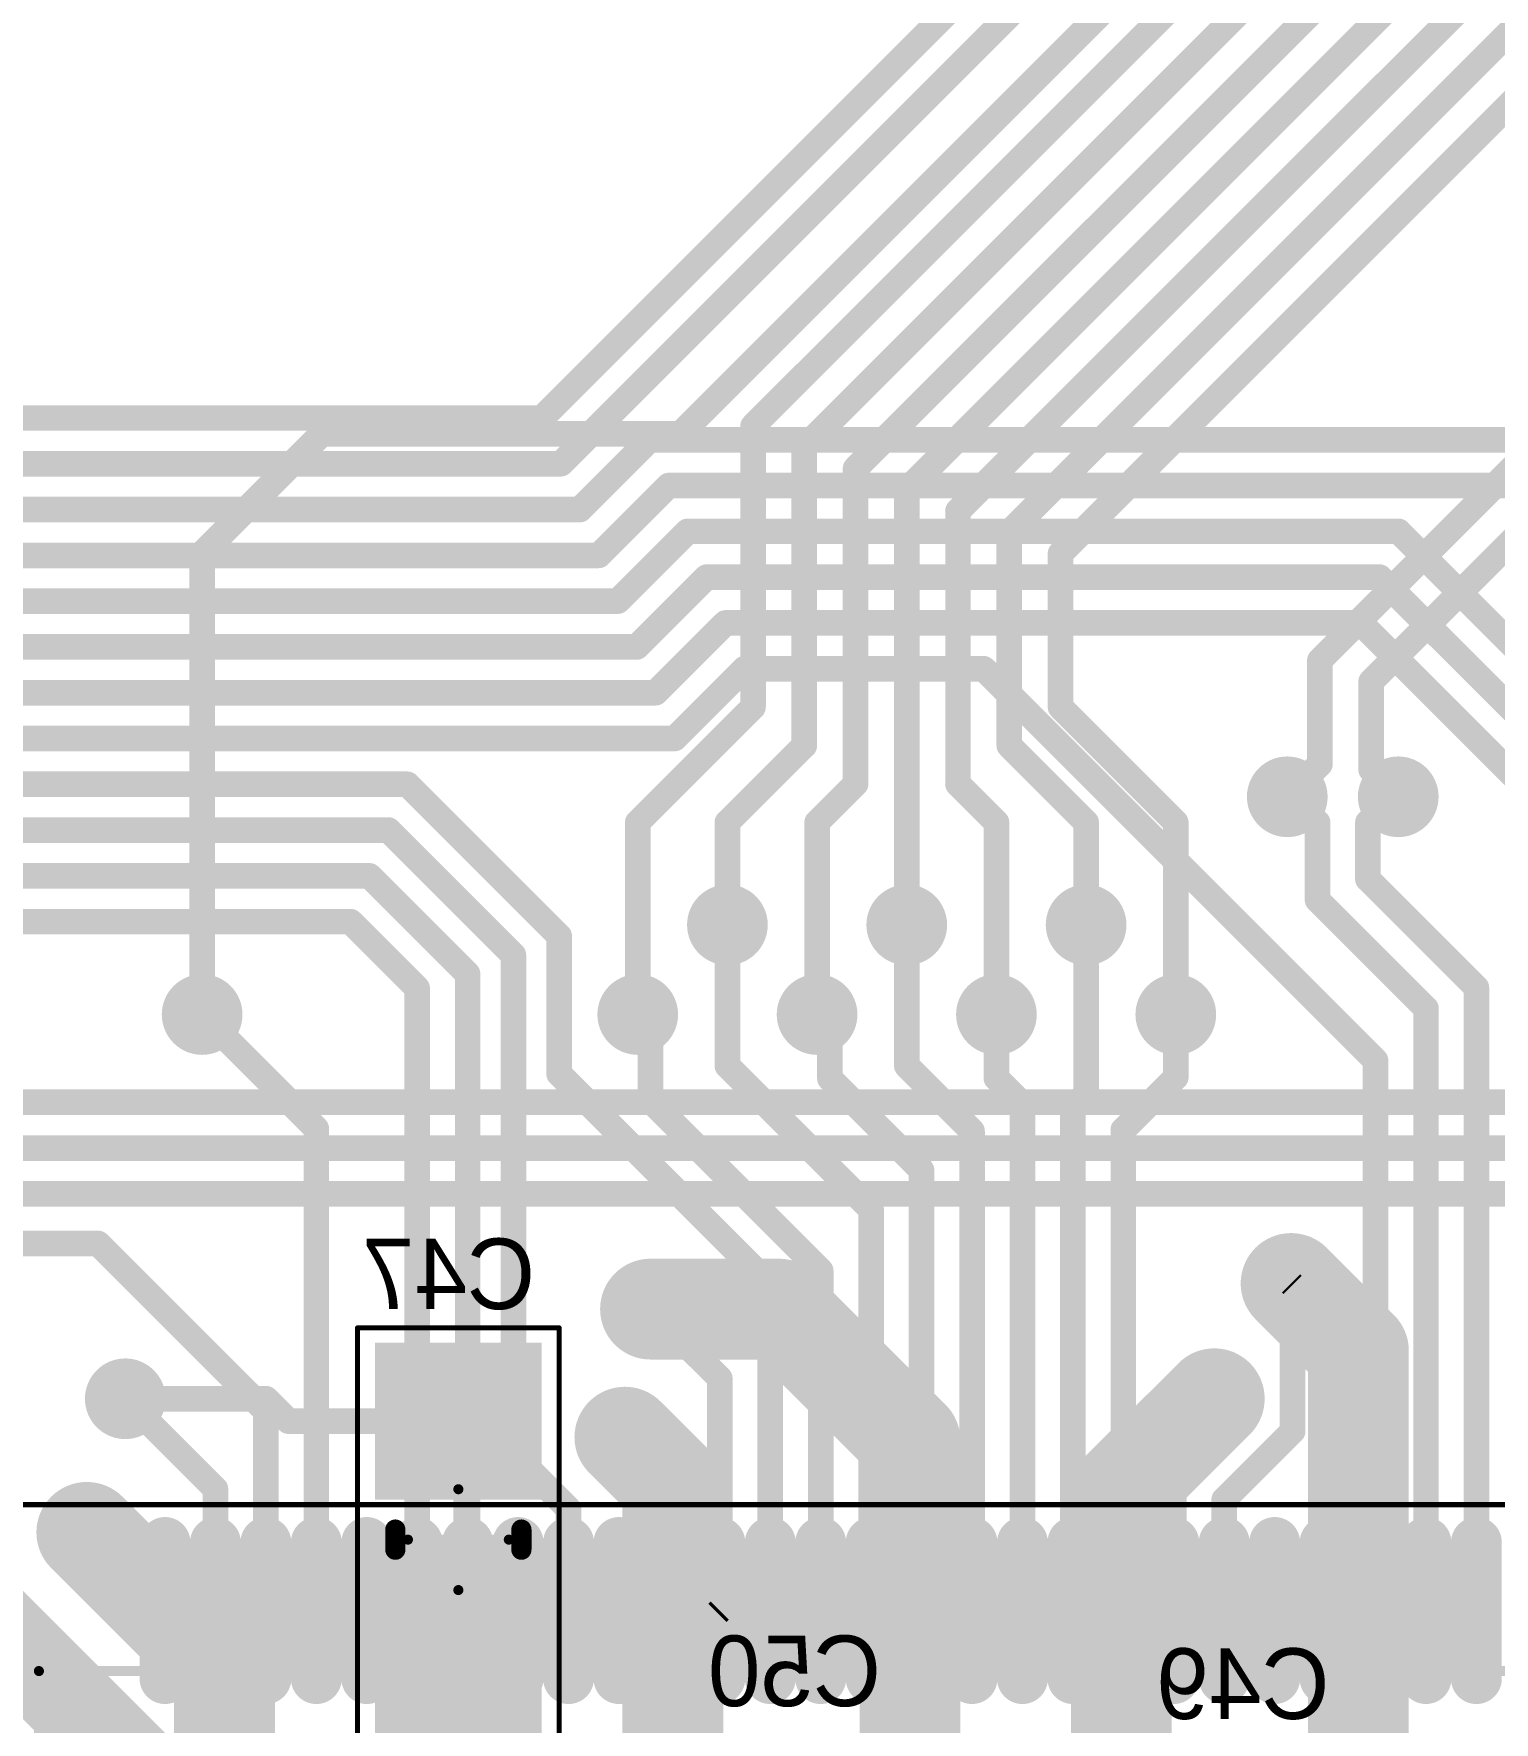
# Model space of a CAD drawing. Header units: millimetres. Extents: x 37 to 246, y 26 to 184.
# Drawn here: x 132.19 to 146.67, y 135.86 to 152.6 of the extents above; entities that cross this region are included whole.
import ezdxf

# ---------------------------------------------------------------- set-up
doc = ezdxf.new("R2010")
doc.units = ezdxf.units.MM
for name, color, linetype in [('BottomLayer', 5, 'Continuous'), ('BottomOverlay', 54, 'Continuous'), ('BottomPaste', 16, 'Continuous'), ('BottomSolder', 6, 'Continuous'), ('Mechanical13', 56, 'Continuous'), ('Mechanical15', 56, 'Continuous'), ('MultiLayer', 9, 'Continuous'), ('TopLayer', 1, 'Continuous'), ('TopPaste', 8, 'Continuous'), ('TopSolder', 216, 'Continuous'), ('ViaHoleLayer', 16, 'Continuous')]:
    doc.layers.add(name, color=color, linetype=linetype)

msp = doc.modelspace()

# ---------------------------------------------------------------- linework, layer by layer
at = {"layer": 'BottomLayer'}
for points, const_width in [([(138.599, 148.632), (150.749, 160.782)], 0.254), ([(139.319, 148.71), (150.883, 160.274)], 0.254), ([(139.827, 148.499), (151.094, 159.766)], 0.254), ([(140.335, 148.289), (151.304, 159.258)], 0.254), ([(140.843, 148.078), (151.515, 158.75)], 0.254), ([(141.351, 147.868), (151.725, 158.242)], 0.254), ([(141.859, 147.657), (151.936, 157.734)], 0.254), ([(142.367, 147.447), (152.146, 157.226)], 0.254), ([(144.938, 146.387), (152.421, 153.87)], 0.254), ([(145.446, 146.177), (152.631, 153.362)], 0.254), ([(133.858, 147.447), (135.043, 148.632)], 0.254), ([(135.043, 148.632), (138.599, 148.632)], 0.254), ([(139.319, 145.923), (139.319, 148.71)], 0.254), ([(139.827, 145.542), (139.827, 148.499)], 0.254), ([(140.335, 145.161), (140.335, 148.289)], 0.254), ([(140.843, 143.764), (140.843, 148.078)], 0.254), ([(141.351, 145.161), (141.351, 147.868)], 0.254), ([(141.859, 145.542), (141.859, 147.657)], 0.254), ([(133.858, 142.875), (133.858, 147.447)], 0.254), ([(142.367, 145.923), (142.367, 147.447)], 0.254), ([(144.938, 145.357), (144.938, 146.387)], 0.254), ([(145.446, 145.303), (145.446, 146.177)], 0.254), ([(138.176, 144.78), (139.319, 145.923)], 0.254), ([(142.367, 145.923), (143.51, 144.78)], 0.254), ([(139.065, 144.78), (139.827, 145.542)], 0.254), ([(141.859, 145.542), (142.621, 144.78)], 0.254), ([(144.615, 145.034), (144.938, 145.357)], 0.254), ([(145.446, 145.303), (145.715, 145.034)], 0.254), ([(139.954, 144.78), (140.335, 145.161)], 0.254), ([(141.351, 145.161), (141.732, 144.78)], 0.254), ([(138.176, 142.875), (138.176, 144.78)], 0.254), ([(139.065, 143.764), (139.065, 144.78)], 0.254), ([(139.954, 142.875), (139.954, 144.78)], 0.254), ([(141.732, 142.875), (141.732, 144.78)], 0.254), ([(142.621, 143.764), (142.621, 144.78)], 0.254), ([(143.51, 142.875), (143.51, 144.78)], 0.254), ([(132.061, 142.005), (156.332, 142.005)], 0.254), ([(131.873, 141.551), (156.144, 141.551)], 0.254), ([(131.685, 141.097), (155.956, 141.097)], 0.254), ([(144.653, 140.208), (145.32, 139.541)], 1), ([(138.303, 139.954), (139.573, 139.954)], 1), ([(139.573, 139.954), (140.875, 138.652)], 1), ([(145.32, 134.62), (145.32, 139.541)], 1), ([(142.97, 138.144), (143.891, 139.065)], 1), ([(133.096, 139.065), (134.493, 139.065)], 0.254), ([(134.493, 139.065), (134.715, 138.843)], 0.254), ([(138.049, 138.684), (138.525, 138.208)], 1), ([(140.875, 134.62), (140.875, 138.652)], 1), ([(134.715, 138.843), (136.398, 138.843)], 0.254), ([(138.525, 134.62), (138.525, 138.208)], 1), ([(142.97, 134.62), (142.97, 138.144)], 1), ([(132.715, 137.74), (134.08, 136.375)], 1), ([(136.398, 136.493), (136.43, 136.461)], 1), ([(136.43, 134.62), (136.43, 136.461)], 1), ([(134.08, 134.62), (134.08, 136.375)], 1)]:
    msp.add_lwpolyline(points, dxfattribs=dict(at, const_width=const_width))
for points, const_width in [([(134.979, 148.632, 1), (135.106, 148.632, 1)], 0.127), ([(134.979, 148.632, 1), (135.106, 148.632, 1)], 0.127), ([(138.536, 148.632, 1), (138.663, 148.632, 1)], 0.127), ([(138.536, 148.632, 1), (138.663, 148.632, 1)], 0.127), ([(139.256, 148.71, 1), (139.382, 148.71, 1)], 0.127), ([(139.256, 148.71, 1), (139.382, 148.71, 1)], 0.127), ([(139.763, 148.499, 1), (139.891, 148.499, 1)], 0.127), ([(139.763, 148.499, 1), (139.891, 148.499, 1)], 0.127), ([(140.272, 148.289, 1), (140.399, 148.289, 1)], 0.127), ([(140.272, 148.289, 1), (140.399, 148.289, 1)], 0.127), ([(140.78, 148.078, 1), (140.906, 148.078, 1)], 0.127), ([(140.78, 148.078, 1), (140.906, 148.078, 1)], 0.127), ([(141.287, 147.868, 1), (141.415, 147.868, 1)], 0.127), ([(141.287, 147.868, 1), (141.415, 147.868, 1)], 0.127), ([(141.796, 147.657, 1), (141.923, 147.657, 1)], 0.127), ([(141.796, 147.657, 1), (141.923, 147.657, 1)], 0.127), ([(133.794, 147.447, 1), (133.922, 147.447, 1)], 0.127), ([(133.794, 147.447, 1), (133.922, 147.447, 1)], 0.127), ([(142.304, 147.447, 1), (142.43, 147.447, 1)], 0.127), ([(142.304, 147.447, 1), (142.43, 147.447, 1)], 0.127), ([(144.875, 146.387, 1), (145.002, 146.387, 1)], 0.127), ([(144.875, 146.387, 1), (145.002, 146.387, 1)], 0.127), ([(145.383, 146.177, 1), (145.51, 146.177, 1)], 0.127), ([(145.383, 146.177, 1), (145.51, 146.177, 1)], 0.127), ([(139.256, 145.923, 1), (139.382, 145.923, 1)], 0.127), ([(139.256, 145.923, 1), (139.382, 145.923, 1)], 0.127), ([(142.304, 145.923, 1), (142.43, 145.923, 1)], 0.127), ([(142.304, 145.923, 1), (142.43, 145.923, 1)], 0.127), ([(139.763, 145.542, 1), (139.891, 145.542, 1)], 0.127), ([(139.763, 145.542, 1), (139.891, 145.542, 1)], 0.127), ([(141.796, 145.542, 1), (141.923, 145.542, 1)], 0.127), ([(141.796, 145.542, 1), (141.923, 145.542, 1)], 0.127), ([(144.415, 145.034, 1), (144.815, 145.034, 1)], 0.4), ([(144.875, 145.357, 1), (145.002, 145.357, 1)], 0.127), ([(144.875, 145.357, 1), (145.002, 145.357, 1)], 0.127), ([(145.515, 145.034, 1), (145.915, 145.034, 1)], 0.4), ([(145.383, 145.303, 1), (145.51, 145.303, 1)], 0.127), ([(145.383, 145.303, 1), (145.51, 145.303, 1)], 0.127), ([(140.272, 145.161, 1), (140.399, 145.161, 1)], 0.127), ([(140.272, 145.161, 1), (140.399, 145.161, 1)], 0.127), ([(141.287, 145.161, 1), (141.415, 145.161, 1)], 0.127), ([(141.287, 145.161, 1), (141.415, 145.161, 1)], 0.127), ([(144.551, 145.034, 1), (144.678, 145.034, 1)], 0.127), ([(145.652, 145.034, 1), (145.779, 145.034, 1)], 0.127), ([(138.113, 144.78, 1), (138.239, 144.78, 1)], 0.127), ([(138.113, 144.78, 1), (138.239, 144.78, 1)], 0.127), ([(139.001, 144.78, 1), (139.129, 144.78, 1)], 0.127), ([(139.001, 144.78, 1), (139.129, 144.78, 1)], 0.127), ([(139.891, 144.78, 1), (140.018, 144.78, 1)], 0.127), ([(139.891, 144.78, 1), (140.018, 144.78, 1)], 0.127), ([(141.668, 144.78, 1), (141.796, 144.78, 1)], 0.127), ([(141.668, 144.78, 1), (141.796, 144.78, 1)], 0.127), ([(142.558, 144.78, 1), (142.685, 144.78, 1)], 0.127), ([(142.558, 144.78, 1), (142.685, 144.78, 1)], 0.127), ([(143.446, 144.78, 1), (143.573, 144.78, 1)], 0.127), ([(143.446, 144.78, 1), (143.573, 144.78, 1)], 0.127), ([(138.865, 143.764, 1), (139.265, 143.764, 1)], 0.4), ([(140.643, 143.764, 1), (141.043, 143.764, 1)], 0.4), ([(142.421, 143.764, 1), (142.821, 143.764, 1)], 0.4), ([(139.001, 143.764, 1), (139.129, 143.764, 1)], 0.127), ([(140.78, 143.764, 1), (140.906, 143.764, 1)], 0.127), ([(142.558, 143.764, 1), (142.685, 143.764, 1)], 0.127), ([(133.658, 142.875, 1), (134.058, 142.875, 1)], 0.4), ([(137.976, 142.875, 1), (138.376, 142.875, 1)], 0.4), ([(139.754, 142.875, 1), (140.154, 142.875, 1)], 0.4), ([(141.532, 142.875, 1), (141.932, 142.875, 1)], 0.4), ([(143.31, 142.875, 1), (143.71, 142.875, 1)], 0.4), ([(133.794, 142.875, 1), (133.922, 142.875, 1)], 0.127), ([(138.113, 142.875, 1), (138.239, 142.875, 1)], 0.127), ([(139.891, 142.875, 1), (140.018, 142.875, 1)], 0.127), ([(141.668, 142.875, 1), (141.796, 142.875, 1)], 0.127), ([(143.446, 142.875, 1), (143.573, 142.875, 1)], 0.127), ([(144.403, 140.208, 1), (144.903, 140.208, 1)], 0.5), ([(144.453, 140.208, 1), (144.853, 140.208, 1)], 0.4), ([(138.053, 139.954, 1), (138.553, 139.954, 1)], 0.5), ([(138.103, 139.954, 1), (138.503, 139.954, 1)], 0.4), ([(139.323, 139.954, 1), (139.823, 139.954, 1)], 0.5), ([(139.323, 139.954, 1), (139.823, 139.954, 1)], 0.5), ([(145.07, 139.541, 1), (145.57, 139.541, 1)], 0.5), ([(145.07, 139.541, 1), (145.57, 139.541, 1)], 0.5), ([(143.641, 139.065, 1), (144.141, 139.065, 1)], 0.5), ([(132.896, 139.065, 1), (133.296, 139.065, 1)], 0.4), ([(143.691, 139.065, 1), (144.091, 139.065, 1)], 0.4), ([(133.032, 139.065, 1), (133.16, 139.065, 1)], 0.127), ([(134.429, 139.065, 1), (134.556, 139.065, 1)], 0.127), ([(134.429, 139.065, 1), (134.556, 139.065, 1)], 0.127), ([(137.799, 138.684, 1), (138.299, 138.684, 1)], 0.5), ([(140.625, 138.652, 1), (141.125, 138.652, 1)], 0.5), ([(140.625, 138.652, 1), (141.125, 138.652, 1)], 0.5), ([(134.651, 138.843, 1), (134.778, 138.843, 1)], 0.127), ([(134.651, 138.843, 1), (134.778, 138.843, 1)], 0.127), ([(136.334, 138.843, 1), (136.462, 138.843, 1)], 0.127), ([(137.849, 138.684, 1), (138.249, 138.684, 1)], 0.4), ([(138.275, 138.208, 1), (138.775, 138.208, 1)], 0.5), ([(138.275, 138.208, 1), (138.775, 138.208, 1)], 0.5), ([(142.72, 138.144, 1), (143.22, 138.144, 1)], 0.5), ([(142.72, 138.144, 1), (143.22, 138.144, 1)], 0.5), ([(132.465, 137.74, 1), (132.965, 137.74, 1)], 0.5), ([(132.515, 137.74, 1), (132.915, 137.74, 1)], 0.4), ([(136.148, 136.493, 1), (136.648, 136.493, 1)], 0.5), ([(136.18, 136.461, 1), (136.68, 136.461, 1)], 0.5), ([(136.18, 136.461, 1), (136.68, 136.461, 1)], 0.5), ([(133.83, 136.375, 1), (134.33, 136.375, 1)], 0.5), ([(133.83, 136.375, 1), (134.33, 136.375, 1)], 0.5)]:
    msp.add_lwpolyline(points, format="xyb", close=True, dxfattribs=dict(at, const_width=const_width))
for points in [[(135.673, 138.168), (137.123, 138.168), (135.673, 139.518), (137.123, 139.518)], [(135.673, 135.818), (137.123, 135.818), (135.673, 137.168), (137.123, 137.168)]]:
    msp.add_solid(points, dxfattribs=at)
at = {"layer": 'BottomOverlay', "const_width": 0.2}
for points in [[(135.773, 137.568), (135.773, 137.768)], [(137.023, 137.568), (137.023, 137.768)]]:
    msp.add_lwpolyline(points, dxfattribs=at)
at = {"layer": 'BottomOverlay', "const_width": 0.1}
for points in [[(135.723, 137.768, 1), (135.823, 137.768, 1)], [(136.973, 137.768, 1), (137.073, 137.768, 1)], [(135.723, 137.568, 1), (135.823, 137.568, 1)], [(136.973, 137.568, 1), (137.073, 137.568, 1)]]:
    msp.add_lwpolyline(points, format="xyb", close=True, dxfattribs=at)
at = {"layer": 'BottomPaste'}
for points in [[(135.673, 138.168), (137.123, 138.168), (135.673, 139.518), (137.123, 139.518)], [(135.673, 135.818), (137.123, 135.818), (135.673, 137.168), (137.123, 137.168)]]:
    msp.add_solid(points, dxfattribs=at)
at = {"layer": 'BottomSolder'}
for points in [[(135.571, 138.066), (137.225, 138.066), (135.571, 139.62), (137.225, 139.62)], [(135.571, 135.716), (137.225, 135.716), (135.571, 137.27), (137.225, 137.27)]]:
    msp.add_solid(points, dxfattribs=at)
at = {"layer": 'Mechanical13', "const_width": 0.1}
for points in [[(132.24, 136.365), (152.24, 136.365)], [(132.24, 116.365), (132.24, 136.365)]]:
    msp.add_lwpolyline(points, dxfattribs=at)
at = {"layer": 'Mechanical13', "const_width": 0.05}
msp.add_lwpolyline([(132.215, 136.365, 1), (132.265, 136.365, 1)], format="xyb", close=True, dxfattribs=at)
msp.add_lwpolyline([(132.215, 136.365, 1), (132.265, 136.365, 1)], format="xyb", close=True, dxfattribs=at)
at = {"layer": 'Mechanical15'}
for points, const_width in [([(135.398, 135.568), (135.398, 139.768)], 0.05), ([(135.398, 139.768), (137.398, 139.768)], 0.05), ([(137.398, 135.568), (137.398, 139.768)], 0.05), ([(136.398, 137.168), (136.398, 138.168)], 0.1), ([(130.59, 138.015), (153.89, 138.015)], 0.05), ([(135.898, 137.668), (136.898, 137.668)], 0.1)]:
    msp.add_lwpolyline(points, dxfattribs=dict(at, const_width=const_width))
for points, const_width in [([(135.386, 139.768, 1), (135.41, 139.768, 1)], 0.025), ([(135.386, 139.768, 1), (135.41, 139.768, 1)], 0.025), ([(137.386, 139.768, 1), (137.41, 139.768, 1)], 0.025), ([(137.386, 139.768, 1), (137.41, 139.768, 1)], 0.025), ([(136.373, 138.168, 1), (136.423, 138.168, 1)], 0.05), ([(135.873, 137.668, 1), (135.923, 137.668, 1)], 0.05), ([(136.873, 137.668, 1), (136.923, 137.668, 1)], 0.05), ([(136.373, 137.168, 1), (136.423, 137.168, 1)], 0.05)]:
    msp.add_lwpolyline(points, format="xyb", close=True, dxfattribs=dict(at, const_width=const_width))
at = {"layer": 'MultiLayer', "const_width": 0.4}
for points in [[(144.415, 145.034, 1), (144.815, 145.034, 1)], [(145.515, 145.034, 1), (145.915, 145.034, 1)], [(138.865, 143.764, 1), (139.265, 143.764, 1)], [(140.643, 143.764, 1), (141.043, 143.764, 1)], [(142.421, 143.764, 1), (142.821, 143.764, 1)], [(133.658, 142.875, 1), (134.058, 142.875, 1)], [(137.976, 142.875, 1), (138.376, 142.875, 1)], [(139.754, 142.875, 1), (140.154, 142.875, 1)], [(141.532, 142.875, 1), (141.932, 142.875, 1)], [(143.31, 142.875, 1), (143.71, 142.875, 1)], [(144.453, 140.208, 1), (144.853, 140.208, 1)], [(138.103, 139.954, 1), (138.503, 139.954, 1)], [(132.896, 139.065, 1), (133.296, 139.065, 1)], [(143.691, 139.065, 1), (144.091, 139.065, 1)], [(137.849, 138.684, 1), (138.249, 138.684, 1)], [(132.515, 137.74, 1), (132.915, 137.74, 1)]]:
    msp.add_lwpolyline(points, format="xyb", close=True, dxfattribs=at)
at = {"layer": 'TopLayer'}
for points, const_width in [([(137.414, 148.336), (151.57, 162.492)], 0.254), ([(137.226, 148.79), (148.717, 160.281)], 0.254), ([(126.692, 148.79), (137.226, 148.79)], 0.254), ([(137.602, 147.882), (138.294, 148.574)], 0.254), ([(138.294, 148.574), (152.804, 148.574)], 0.254), ([(127.381, 148.336), (137.414, 148.336)], 0.254), ([(137.79, 147.428), (138.482, 148.12)], 0.254), ([(138.482, 148.12), (154.768, 148.12)], 0.254), ([(129.178, 147.882), (137.602, 147.882)], 0.254), ([(137.978, 146.974), (138.67, 147.666)], 0.254), ([(138.67, 147.666), (145.718, 147.666)], 0.254), ([(145.718, 147.666), (147.967, 145.417)], 0.254), ([(129.366, 147.428), (137.79, 147.428)], 0.254), ([(138.166, 146.52), (138.858, 147.212)], 0.254), ([(138.858, 147.212), (145.53, 147.212)], 0.254), ([(145.53, 147.212), (147.49, 145.252)], 0.254), ([(129.554, 146.974), (137.978, 146.974)], 0.254), ([(138.354, 146.066), (139.046, 146.758)], 0.254), ([(139.046, 146.758), (145.342, 146.758)], 0.254), ([(145.342, 146.758), (146.99, 145.11)], 0.254), ([(129.742, 146.52), (138.166, 146.52)], 0.254), ([(138.542, 145.612), (139.234, 146.304)], 0.254), ([(139.234, 146.304), (141.605, 146.304)], 0.254), ([(141.605, 146.304), (145.49, 142.419)], 0.254), ([(129.93, 146.066), (138.354, 146.066)], 0.254), ([(130.118, 145.612), (138.542, 145.612)], 0.254), ([(130.306, 145.158), (135.893, 145.158)], 0.254), ([(135.893, 145.158), (137.398, 143.653)], 0.254), ([(144.615, 145.034), (144.661, 145.034)], 0.254), ([(144.661, 145.034), (144.915, 144.78)], 0.254), ([(145.415, 144.78), (145.669, 145.034)], 0.254), ([(145.669, 145.034), (145.715, 145.034)], 0.254), ([(130.494, 144.704), (135.705, 144.704)], 0.254), ([(135.705, 144.704), (136.944, 143.465)], 0.254), ([(144.915, 144.01), (144.915, 144.78)], 0.254), ([(145.415, 144.217), (145.415, 144.78)], 0.254), ([(130.682, 144.25), (135.517, 144.25)], 0.254), ([(135.517, 144.25), (136.49, 143.277)], 0.254), ([(145.415, 144.217), (146.49, 143.142)], 0.254), ([(144.915, 144.01), (145.99, 142.935)], 0.254), ([(130.87, 143.796), (135.329, 143.796)], 0.254), ([(135.329, 143.796), (135.99, 143.135)], 0.254), ([(139.065, 142.367), (139.065, 143.764)], 0.254), ([(140.843, 142.367), (140.843, 143.764)], 0.254), ([(142.621, 142.09), (142.621, 143.764)], 0.254), ([(137.398, 142.285), (137.398, 143.653)], 0.254), ([(136.944, 138.519), (136.944, 143.465)], 0.254), ([(136.49, 136.965), (136.49, 143.277)], 0.254), ([(135.99, 136.965), (135.99, 143.135)], 0.254), ([(146.49, 136.965), (146.49, 143.142)], 0.254), ([(133.858, 142.875), (134.99, 141.743)], 0.254), ([(138.176, 142.875), (138.303, 142.748)], 0.254), ([(139.954, 142.875), (140.081, 142.748)], 0.254), ([(141.732, 142.244), (141.732, 142.875)], 0.254), ([(143.51, 142.252), (143.51, 142.875)], 0.254), ([(145.99, 136.965), (145.99, 142.935)], 0.254), ([(138.303, 142.022), (138.303, 142.748)], 0.254), ([(140.081, 142.24), (140.081, 142.748)], 0.254), ([(139.065, 142.367), (140.49, 140.942)], 0.254), ([(140.843, 142.367), (141.49, 141.72)], 0.254), ([(145.49, 136.965), (145.49, 142.419)], 0.254), ([(137.398, 142.285), (139.49, 140.193)], 0.254), ([(140.081, 142.24), (140.99, 141.331)], 0.254), ([(141.732, 142.244), (141.99, 141.986)], 0.254), ([(142.99, 141.732), (143.51, 142.252)], 0.254), ([(138.303, 142.022), (139.99, 140.335)], 0.254), ([(142.49, 141.959), (142.621, 142.09)], 0.254), ([(141.99, 136.965), (141.99, 141.986)], 0.254), ([(142.49, 136.965), (142.49, 141.959)], 0.254), ([(134.99, 136.965), (134.99, 141.743)], 0.254), ([(141.49, 136.965), (141.49, 141.72)], 0.254), ([(142.99, 136.965), (142.99, 141.732)], 0.254), ([(140.99, 136.965), (140.99, 141.331)], 0.254), ([(140.49, 136.965), (140.49, 140.942)], 0.254), ([(126.381, 140.605), (132.826, 140.605)], 0.254), ([(132.826, 140.605), (134.49, 138.941)], 0.254), ([(139.49, 136.965), (139.49, 140.193)], 0.254), ([(139.99, 136.965), (139.99, 140.335)], 0.254), ([(144.653, 140.208), (144.668, 140.193)], 0.254), ([(144.668, 138.743), (144.668, 140.193)], 0.254), ([(138.303, 139.954), (138.99, 139.267)], 0.254), ([(138.99, 136.965), (138.99, 139.267)], 0.254), ([(133.096, 139.065), (133.99, 138.171)], 0.254), ([(143.49, 138.664), (143.891, 139.065)], 0.254), ([(134.49, 136.965), (134.49, 138.941)], 0.254), ([(138.049, 138.684), (138.49, 138.243)], 0.254), ([(143.99, 138.065), (144.668, 138.743)], 0.254), ([(136.944, 138.519), (137.49, 137.973)], 0.254), ([(143.49, 136.965), (143.49, 138.664)], 0.254), ([(133.99, 136.965), (133.99, 138.171)], 0.254), ([(138.49, 136.965), (138.49, 138.243)], 0.254), ([(130.81, 137.795), (134.112, 134.493)], 0.9), ([(143.99, 136.965), (143.99, 138.065)], 0.254), ([(137.49, 136.965), (137.49, 137.973)], 0.254), ([(132.715, 137.74), (133.49, 136.965)], 0.254), ([(133.49, 136.29), (133.49, 137.64)], 0.3), ([(133.99, 136.29), (133.99, 137.64)], 0.3), ([(134.49, 136.29), (134.49, 137.64)], 0.3), ([(134.99, 136.29), (134.99, 137.64)], 0.3), ([(135.49, 136.29), (135.49, 137.64)], 0.3), ([(135.99, 136.29), (135.99, 137.64)], 0.3), ([(136.49, 136.29), (136.49, 137.64)], 0.3), ([(136.99, 136.29), (136.99, 137.64)], 0.3), ([(137.49, 136.29), (137.49, 137.64)], 0.3), ([(137.99, 136.29), (137.99, 137.64)], 0.3), ([(138.49, 136.29), (138.49, 137.64)], 0.3), ([(138.99, 136.29), (138.99, 137.64)], 0.3), ([(139.49, 136.29), (139.49, 137.64)], 0.3), ([(139.99, 136.29), (139.99, 137.64)], 0.3), ([(140.49, 136.29), (140.49, 137.64)], 0.3), ([(140.99, 136.29), (140.99, 137.64)], 0.3), ([(141.49, 136.29), (141.49, 137.64)], 0.3), ([(141.99, 136.29), (141.99, 137.64)], 0.3), ([(142.49, 136.29), (142.49, 137.64)], 0.3), ([(142.99, 136.29), (142.99, 137.64)], 0.3), ([(143.49, 136.29), (143.49, 137.64)], 0.3), ([(143.99, 136.29), (143.99, 137.64)], 0.3), ([(144.49, 136.29), (144.49, 137.64)], 0.3), ([(144.99, 136.29), (144.99, 137.64)], 0.3), ([(145.49, 136.29), (145.49, 137.64)], 0.3), ([(145.99, 136.29), (145.99, 137.64)], 0.3), ([(146.49, 136.29), (146.49, 137.64)], 0.3), ([(138.967, 136.942), (138.99, 136.965)], 0.254)]:
    msp.add_lwpolyline(points, dxfattribs=dict(at, const_width=const_width))
for points, const_width in [([(137.162, 148.79, 1), (137.289, 148.79, 1)], 0.127), ([(137.162, 148.79, 1), (137.289, 148.79, 1)], 0.127), ([(138.231, 148.574, 1), (138.358, 148.574, 1)], 0.127), ([(138.231, 148.574, 1), (138.358, 148.574, 1)], 0.127), ([(137.351, 148.336, 1), (137.477, 148.336, 1)], 0.127), ([(137.351, 148.336, 1), (137.477, 148.336, 1)], 0.127), ([(138.419, 148.12, 1), (138.546, 148.12, 1)], 0.127), ([(138.419, 148.12, 1), (138.546, 148.12, 1)], 0.127), ([(137.539, 147.882, 1), (137.666, 147.882, 1)], 0.127), ([(137.539, 147.882, 1), (137.666, 147.882, 1)], 0.127), ([(138.607, 147.666, 1), (138.734, 147.666, 1)], 0.127), ([(138.607, 147.666, 1), (138.734, 147.666, 1)], 0.127), ([(145.655, 147.666, 1), (145.782, 147.666, 1)], 0.127), ([(145.655, 147.666, 1), (145.782, 147.666, 1)], 0.127), ([(137.727, 147.428, 1), (137.854, 147.428, 1)], 0.127), ([(137.727, 147.428, 1), (137.854, 147.428, 1)], 0.127), ([(138.795, 147.212, 1), (138.922, 147.212, 1)], 0.127), ([(138.795, 147.212, 1), (138.922, 147.212, 1)], 0.127), ([(145.467, 147.212, 1), (145.594, 147.212, 1)], 0.127), ([(145.467, 147.212, 1), (145.594, 147.212, 1)], 0.127), ([(137.915, 146.974, 1), (138.042, 146.974, 1)], 0.127), ([(137.915, 146.974, 1), (138.042, 146.974, 1)], 0.127), ([(138.983, 146.758, 1), (139.11, 146.758, 1)], 0.127), ([(138.983, 146.758, 1), (139.11, 146.758, 1)], 0.127), ([(145.279, 146.758, 1), (145.406, 146.758, 1)], 0.127), ([(145.279, 146.758, 1), (145.406, 146.758, 1)], 0.127), ([(138.103, 146.52, 1), (138.23, 146.52, 1)], 0.127), ([(138.103, 146.52, 1), (138.23, 146.52, 1)], 0.127), ([(139.171, 146.304, 1), (139.298, 146.304, 1)], 0.127), ([(139.171, 146.304, 1), (139.298, 146.304, 1)], 0.127), ([(141.542, 146.304, 1), (141.668, 146.304, 1)], 0.127), ([(141.542, 146.304, 1), (141.668, 146.304, 1)], 0.127), ([(138.291, 146.066, 1), (138.418, 146.066, 1)], 0.127), ([(138.291, 146.066, 1), (138.418, 146.066, 1)], 0.127), ([(138.479, 145.612, 1), (138.606, 145.612, 1)], 0.127), ([(138.479, 145.612, 1), (138.606, 145.612, 1)], 0.127), ([(144.415, 145.034, 1), (144.815, 145.034, 1)], 0.4), ([(145.515, 145.034, 1), (145.915, 145.034, 1)], 0.4), ([(135.829, 145.158, 1), (135.956, 145.158, 1)], 0.127), ([(135.829, 145.158, 1), (135.956, 145.158, 1)], 0.127), ([(144.551, 145.034, 1), (144.678, 145.034, 1)], 0.127), ([(144.598, 145.034, 1), (144.725, 145.034, 1)], 0.127), ([(144.598, 145.034, 1), (144.725, 145.034, 1)], 0.127), ([(145.606, 145.034, 1), (145.732, 145.034, 1)], 0.127), ([(145.606, 145.034, 1), (145.732, 145.034, 1)], 0.127), ([(145.652, 145.034, 1), (145.779, 145.034, 1)], 0.127), ([(135.641, 144.704, 1), (135.768, 144.704, 1)], 0.127), ([(135.641, 144.704, 1), (135.768, 144.704, 1)], 0.127), ([(144.852, 144.78, 1), (144.979, 144.78, 1)], 0.127), ([(144.852, 144.78, 1), (144.979, 144.78, 1)], 0.127), ([(145.351, 144.78, 1), (145.478, 144.78, 1)], 0.127), ([(145.351, 144.78, 1), (145.478, 144.78, 1)], 0.127), ([(135.453, 144.25, 1), (135.58, 144.25, 1)], 0.127), ([(135.453, 144.25, 1), (135.58, 144.25, 1)], 0.127), ([(145.351, 144.217, 1), (145.478, 144.217, 1)], 0.127), ([(145.351, 144.217, 1), (145.478, 144.217, 1)], 0.127), ([(138.865, 143.764, 1), (139.265, 143.764, 1)], 0.4), ([(140.643, 143.764, 1), (141.043, 143.764, 1)], 0.4), ([(142.421, 143.764, 1), (142.821, 143.764, 1)], 0.4), ([(144.852, 144.01, 1), (144.979, 144.01, 1)], 0.127), ([(144.852, 144.01, 1), (144.979, 144.01, 1)], 0.127), ([(135.265, 143.796, 1), (135.392, 143.796, 1)], 0.127), ([(135.265, 143.796, 1), (135.392, 143.796, 1)], 0.127), ([(139.001, 143.764, 1), (139.129, 143.764, 1)], 0.127), ([(140.78, 143.764, 1), (140.906, 143.764, 1)], 0.127), ([(142.558, 143.764, 1), (142.685, 143.764, 1)], 0.127), ([(137.334, 143.653, 1), (137.461, 143.653, 1)], 0.127), ([(137.334, 143.653, 1), (137.461, 143.653, 1)], 0.127), ([(136.88, 143.465, 1), (137.007, 143.465, 1)], 0.127), ([(136.88, 143.465, 1), (137.007, 143.465, 1)], 0.127), ([(136.426, 143.277, 1), (136.553, 143.277, 1)], 0.127), ([(136.426, 143.277, 1), (136.553, 143.277, 1)], 0.127), ([(133.658, 142.875, 1), (134.058, 142.875, 1)], 0.4), ([(135.926, 143.135, 1), (136.053, 143.135, 1)], 0.127), ([(135.926, 143.135, 1), (136.053, 143.135, 1)], 0.127), ([(137.976, 142.875, 1), (138.376, 142.875, 1)], 0.4), ([(139.754, 142.875, 1), (140.154, 142.875, 1)], 0.4), ([(141.532, 142.875, 1), (141.932, 142.875, 1)], 0.4), ([(143.31, 142.875, 1), (143.71, 142.875, 1)], 0.4), ([(146.426, 143.142, 1), (146.553, 143.142, 1)], 0.127), ([(146.426, 143.142, 1), (146.553, 143.142, 1)], 0.127), ([(133.794, 142.875, 1), (133.922, 142.875, 1)], 0.127), ([(138.113, 142.875, 1), (138.239, 142.875, 1)], 0.127), ([(139.891, 142.875, 1), (140.018, 142.875, 1)], 0.127), ([(141.668, 142.875, 1), (141.796, 142.875, 1)], 0.127), ([(143.446, 142.875, 1), (143.573, 142.875, 1)], 0.127), ([(145.927, 142.935, 1), (146.054, 142.935, 1)], 0.127), ([(145.927, 142.935, 1), (146.054, 142.935, 1)], 0.127), ([(138.239, 142.748, 1), (138.367, 142.748, 1)], 0.127), ([(138.239, 142.748, 1), (138.367, 142.748, 1)], 0.127), ([(140.018, 142.748, 1), (140.144, 142.748, 1)], 0.127), ([(140.018, 142.748, 1), (140.144, 142.748, 1)], 0.127), ([(139.001, 142.367, 1), (139.129, 142.367, 1)], 0.127), ([(139.001, 142.367, 1), (139.129, 142.367, 1)], 0.127), ([(140.78, 142.367, 1), (140.906, 142.367, 1)], 0.127), ([(140.78, 142.367, 1), (140.906, 142.367, 1)], 0.127), ([(145.426, 142.419, 1), (145.553, 142.419, 1)], 0.127), ([(145.426, 142.419, 1), (145.553, 142.419, 1)], 0.127), ([(137.334, 142.285, 1), (137.461, 142.285, 1)], 0.127), ([(137.334, 142.285, 1), (137.461, 142.285, 1)], 0.127), ([(140.018, 142.24, 1), (140.144, 142.24, 1)], 0.127), ([(140.018, 142.24, 1), (140.144, 142.24, 1)], 0.127), ([(141.668, 142.244, 1), (141.796, 142.244, 1)], 0.127), ([(141.668, 142.244, 1), (141.796, 142.244, 1)], 0.127), ([(143.446, 142.252, 1), (143.573, 142.252, 1)], 0.127), ([(143.446, 142.252, 1), (143.573, 142.252, 1)], 0.127), ([(138.239, 142.022, 1), (138.367, 142.022, 1)], 0.127), ([(138.239, 142.022, 1), (138.367, 142.022, 1)], 0.127), ([(142.558, 142.09, 1), (142.685, 142.09, 1)], 0.127), ([(142.558, 142.09, 1), (142.685, 142.09, 1)], 0.127), ([(141.926, 141.986, 1), (142.053, 141.986, 1)], 0.127), ([(141.926, 141.986, 1), (142.053, 141.986, 1)], 0.127), ([(142.426, 141.959, 1), (142.553, 141.959, 1)], 0.127), ([(142.426, 141.959, 1), (142.553, 141.959, 1)], 0.127), ([(134.926, 141.743, 1), (135.053, 141.743, 1)], 0.127), ([(134.926, 141.743, 1), (135.053, 141.743, 1)], 0.127), ([(141.426, 141.72, 1), (141.553, 141.72, 1)], 0.127), ([(141.426, 141.72, 1), (141.553, 141.72, 1)], 0.127), ([(142.926, 141.732, 1), (143.053, 141.732, 1)], 0.127), ([(142.926, 141.732, 1), (143.053, 141.732, 1)], 0.127), ([(140.926, 141.331, 1), (141.053, 141.331, 1)], 0.127), ([(140.926, 141.331, 1), (141.053, 141.331, 1)], 0.127), ([(140.426, 140.942, 1), (140.553, 140.942, 1)], 0.127), ([(140.426, 140.942, 1), (140.553, 140.942, 1)], 0.127), ([(132.762, 140.605, 1), (132.889, 140.605, 1)], 0.127), ([(132.762, 140.605, 1), (132.889, 140.605, 1)], 0.127), ([(144.453, 140.208, 1), (144.853, 140.208, 1)], 0.4), ([(138.103, 139.954, 1), (138.503, 139.954, 1)], 0.4), ([(139.426, 140.193, 1), (139.553, 140.193, 1)], 0.127), ([(139.426, 140.193, 1), (139.553, 140.193, 1)], 0.127), ([(139.926, 140.335, 1), (140.053, 140.335, 1)], 0.127), ([(139.926, 140.335, 1), (140.053, 140.335, 1)], 0.127), ([(144.589, 140.208, 1), (144.716, 140.208, 1)], 0.127), ([(144.605, 140.193, 1), (144.732, 140.193, 1)], 0.127), ([(144.605, 140.193, 1), (144.732, 140.193, 1)], 0.127), ([(138.239, 139.954, 1), (138.367, 139.954, 1)], 0.127), ([(132.896, 139.065, 1), (133.296, 139.065, 1)], 0.4), ([(138.926, 139.267, 1), (139.053, 139.267, 1)], 0.127), ([(138.926, 139.267, 1), (139.053, 139.267, 1)], 0.127), ([(143.691, 139.065, 1), (144.091, 139.065, 1)], 0.4), ([(133.032, 139.065, 1), (133.16, 139.065, 1)], 0.127), ([(143.827, 139.065, 1), (143.954, 139.065, 1)], 0.127), ([(134.427, 138.941, 1), (134.554, 138.941, 1)], 0.127), ([(134.427, 138.941, 1), (134.554, 138.941, 1)], 0.127), ([(137.849, 138.684, 1), (138.249, 138.684, 1)], 0.4), ([(137.986, 138.684, 1), (138.113, 138.684, 1)], 0.127), ([(144.605, 138.743, 1), (144.732, 138.743, 1)], 0.127), ([(144.605, 138.743, 1), (144.732, 138.743, 1)], 0.127), ([(136.88, 138.519, 1), (137.007, 138.519, 1)], 0.127), ([(136.88, 138.519, 1), (137.007, 138.519, 1)], 0.127), ([(143.427, 138.664, 1), (143.554, 138.664, 1)], 0.127), ([(143.427, 138.664, 1), (143.554, 138.664, 1)], 0.127), ([(133.926, 138.171, 1), (134.053, 138.171, 1)], 0.127), ([(133.926, 138.171, 1), (134.053, 138.171, 1)], 0.127), ([(138.426, 138.243, 1), (138.553, 138.243, 1)], 0.127), ([(138.426, 138.243, 1), (138.553, 138.243, 1)], 0.127), ([(132.515, 137.74, 1), (132.915, 137.74, 1)], 0.4), ([(143.926, 138.065, 1), (144.053, 138.065, 1)], 0.127), ([(143.926, 138.065, 1), (144.053, 138.065, 1)], 0.127), ([(137.426, 137.973, 1), (137.553, 137.973, 1)], 0.127), ([(137.426, 137.973, 1), (137.553, 137.973, 1)], 0.127), ([(132.651, 137.74, 1), (132.779, 137.74, 1)], 0.127), ([(133.415, 137.64, 1), (133.565, 137.64, 1)], 0.15), ([(133.915, 137.64, 1), (134.065, 137.64, 1)], 0.15), ([(134.415, 137.64, 1), (134.565, 137.64, 1)], 0.15), ([(134.915, 137.64, 1), (135.065, 137.64, 1)], 0.15), ([(135.415, 137.64, 1), (135.565, 137.64, 1)], 0.15), ([(135.915, 137.64, 1), (136.065, 137.64, 1)], 0.15), ([(136.415, 137.64, 1), (136.565, 137.64, 1)], 0.15), ([(136.915, 137.64, 1), (137.065, 137.64, 1)], 0.15), ([(137.415, 137.64, 1), (137.565, 137.64, 1)], 0.15), ([(137.915, 137.64, 1), (138.065, 137.64, 1)], 0.15), ([(138.415, 137.64, 1), (138.565, 137.64, 1)], 0.15), ([(138.915, 137.64, 1), (139.065, 137.64, 1)], 0.15), ([(139.415, 137.64, 1), (139.565, 137.64, 1)], 0.15), ([(139.915, 137.64, 1), (140.065, 137.64, 1)], 0.15), ([(140.415, 137.64, 1), (140.565, 137.64, 1)], 0.15), ([(140.915, 137.64, 1), (141.065, 137.64, 1)], 0.15), ([(141.415, 137.64, 1), (141.565, 137.64, 1)], 0.15), ([(141.915, 137.64, 1), (142.065, 137.64, 1)], 0.15), ([(142.415, 137.64, 1), (142.565, 137.64, 1)], 0.15), ([(142.915, 137.64, 1), (143.065, 137.64, 1)], 0.15), ([(143.415, 137.64, 1), (143.565, 137.64, 1)], 0.15), ([(143.915, 137.64, 1), (144.065, 137.64, 1)], 0.15), ([(144.415, 137.64, 1), (144.565, 137.64, 1)], 0.15), ([(144.915, 137.64, 1), (145.065, 137.64, 1)], 0.15), ([(145.415, 137.64, 1), (145.565, 137.64, 1)], 0.15), ([(145.915, 137.64, 1), (146.065, 137.64, 1)], 0.15), ([(146.415, 137.64, 1), (146.565, 137.64, 1)], 0.15), ([(133.426, 136.965, 1), (133.553, 136.965, 1)], 0.127), ([(133.926, 136.965, 1), (134.053, 136.965, 1)], 0.127), ([(134.427, 136.965, 1), (134.554, 136.965, 1)], 0.127), ([(134.926, 136.965, 1), (135.053, 136.965, 1)], 0.127), ([(135.926, 136.965, 1), (136.053, 136.965, 1)], 0.127), ([(136.426, 136.965, 1), (136.553, 136.965, 1)], 0.127), ([(137.426, 136.965, 1), (137.553, 136.965, 1)], 0.127), ([(138.426, 136.965, 1), (138.553, 136.965, 1)], 0.127), ([(138.903, 136.942, 1), (139.03, 136.942, 1)], 0.127), ([(138.926, 136.965, 1), (139.053, 136.965, 1)], 0.127), ([(138.926, 136.965, 1), (139.053, 136.965, 1)], 0.127), ([(139.426, 136.965, 1), (139.553, 136.965, 1)], 0.127), ([(139.926, 136.965, 1), (140.053, 136.965, 1)], 0.127), ([(140.426, 136.965, 1), (140.553, 136.965, 1)], 0.127), ([(140.926, 136.965, 1), (141.053, 136.965, 1)], 0.127), ([(141.426, 136.965, 1), (141.553, 136.965, 1)], 0.127), ([(141.926, 136.965, 1), (142.053, 136.965, 1)], 0.127), ([(142.426, 136.965, 1), (142.553, 136.965, 1)], 0.127), ([(142.926, 136.965, 1), (143.053, 136.965, 1)], 0.127), ([(143.427, 136.965, 1), (143.554, 136.965, 1)], 0.127), ([(143.926, 136.965, 1), (144.053, 136.965, 1)], 0.127), ([(145.426, 136.965, 1), (145.553, 136.965, 1)], 0.127), ([(145.927, 136.965, 1), (146.054, 136.965, 1)], 0.127), ([(146.426, 136.965, 1), (146.553, 136.965, 1)], 0.127), ([(133.415, 136.29, 1), (133.565, 136.29, 1)], 0.15), ([(133.915, 136.29, 1), (134.065, 136.29, 1)], 0.15), ([(134.415, 136.29, 1), (134.565, 136.29, 1)], 0.15), ([(134.915, 136.29, 1), (135.065, 136.29, 1)], 0.15), ([(135.415, 136.29, 1), (135.565, 136.29, 1)], 0.15), ([(135.915, 136.29, 1), (136.065, 136.29, 1)], 0.15), ([(136.415, 136.29, 1), (136.565, 136.29, 1)], 0.15), ([(136.915, 136.29, 1), (137.065, 136.29, 1)], 0.15), ([(137.415, 136.29, 1), (137.565, 136.29, 1)], 0.15), ([(137.915, 136.29, 1), (138.065, 136.29, 1)], 0.15), ([(138.415, 136.29, 1), (138.565, 136.29, 1)], 0.15), ([(138.915, 136.29, 1), (139.065, 136.29, 1)], 0.15), ([(139.415, 136.29, 1), (139.565, 136.29, 1)], 0.15), ([(139.915, 136.29, 1), (140.065, 136.29, 1)], 0.15), ([(140.415, 136.29, 1), (140.565, 136.29, 1)], 0.15), ([(140.915, 136.29, 1), (141.065, 136.29, 1)], 0.15), ([(141.415, 136.29, 1), (141.565, 136.29, 1)], 0.15), ([(141.915, 136.29, 1), (142.065, 136.29, 1)], 0.15), ([(142.415, 136.29, 1), (142.565, 136.29, 1)], 0.15), ([(142.915, 136.29, 1), (143.065, 136.29, 1)], 0.15), ([(143.415, 136.29, 1), (143.565, 136.29, 1)], 0.15), ([(143.915, 136.29, 1), (144.065, 136.29, 1)], 0.15), ([(144.415, 136.29, 1), (144.565, 136.29, 1)], 0.15), ([(144.915, 136.29, 1), (145.065, 136.29, 1)], 0.15), ([(145.415, 136.29, 1), (145.565, 136.29, 1)], 0.15), ([(145.915, 136.29, 1), (146.065, 136.29, 1)], 0.15), ([(146.415, 136.29, 1), (146.565, 136.29, 1)], 0.15)]:
    msp.add_lwpolyline(points, format="xyb", close=True, dxfattribs=dict(at, const_width=const_width))
at = {"layer": 'TopPaste', "const_width": 0.3}
for points in [[(133.49, 136.29), (133.49, 137.64)], [(133.99, 136.29), (133.99, 137.64)], [(134.49, 136.29), (134.49, 137.64)], [(134.99, 136.29), (134.99, 137.64)], [(135.49, 136.29), (135.49, 137.64)], [(135.99, 136.29), (135.99, 137.64)], [(136.49, 136.29), (136.49, 137.64)], [(136.99, 136.29), (136.99, 137.64)], [(137.49, 136.29), (137.49, 137.64)], [(137.99, 136.29), (137.99, 137.64)], [(138.49, 136.29), (138.49, 137.64)], [(138.99, 136.29), (138.99, 137.64)], [(139.49, 136.29), (139.49, 137.64)], [(139.99, 136.29), (139.99, 137.64)], [(140.49, 136.29), (140.49, 137.64)], [(140.99, 136.29), (140.99, 137.64)], [(141.49, 136.29), (141.49, 137.64)], [(141.99, 136.29), (141.99, 137.64)], [(142.49, 136.29), (142.49, 137.64)], [(142.99, 136.29), (142.99, 137.64)], [(143.49, 136.29), (143.49, 137.64)], [(143.99, 136.29), (143.99, 137.64)], [(144.49, 136.29), (144.49, 137.64)], [(144.99, 136.29), (144.99, 137.64)], [(145.49, 136.29), (145.49, 137.64)], [(145.99, 136.29), (145.99, 137.64)], [(146.49, 136.29), (146.49, 137.64)]]:
    msp.add_lwpolyline(points, dxfattribs=at)
at = {"layer": 'TopPaste', "const_width": 0.15}
for points in [[(133.415, 137.64, 1), (133.565, 137.64, 1)], [(133.915, 137.64, 1), (134.065, 137.64, 1)], [(134.415, 137.64, 1), (134.565, 137.64, 1)], [(134.915, 137.64, 1), (135.065, 137.64, 1)], [(135.415, 137.64, 1), (135.565, 137.64, 1)], [(135.915, 137.64, 1), (136.065, 137.64, 1)], [(136.415, 137.64, 1), (136.565, 137.64, 1)], [(136.915, 137.64, 1), (137.065, 137.64, 1)], [(137.415, 137.64, 1), (137.565, 137.64, 1)], [(137.915, 137.64, 1), (138.065, 137.64, 1)], [(138.415, 137.64, 1), (138.565, 137.64, 1)], [(138.915, 137.64, 1), (139.065, 137.64, 1)], [(139.415, 137.64, 1), (139.565, 137.64, 1)], [(139.915, 137.64, 1), (140.065, 137.64, 1)], [(140.415, 137.64, 1), (140.565, 137.64, 1)], [(140.915, 137.64, 1), (141.065, 137.64, 1)], [(141.415, 137.64, 1), (141.565, 137.64, 1)], [(141.915, 137.64, 1), (142.065, 137.64, 1)], [(142.415, 137.64, 1), (142.565, 137.64, 1)], [(142.915, 137.64, 1), (143.065, 137.64, 1)], [(143.415, 137.64, 1), (143.565, 137.64, 1)], [(143.915, 137.64, 1), (144.065, 137.64, 1)], [(144.415, 137.64, 1), (144.565, 137.64, 1)], [(144.915, 137.64, 1), (145.065, 137.64, 1)], [(145.415, 137.64, 1), (145.565, 137.64, 1)], [(145.915, 137.64, 1), (146.065, 137.64, 1)], [(146.415, 137.64, 1), (146.565, 137.64, 1)], [(133.415, 136.29, 1), (133.565, 136.29, 1)], [(133.915, 136.29, 1), (134.065, 136.29, 1)], [(134.415, 136.29, 1), (134.565, 136.29, 1)], [(134.915, 136.29, 1), (135.065, 136.29, 1)], [(135.415, 136.29, 1), (135.565, 136.29, 1)], [(135.915, 136.29, 1), (136.065, 136.29, 1)], [(136.415, 136.29, 1), (136.565, 136.29, 1)], [(136.915, 136.29, 1), (137.065, 136.29, 1)], [(137.415, 136.29, 1), (137.565, 136.29, 1)], [(137.915, 136.29, 1), (138.065, 136.29, 1)], [(138.415, 136.29, 1), (138.565, 136.29, 1)], [(138.915, 136.29, 1), (139.065, 136.29, 1)], [(139.415, 136.29, 1), (139.565, 136.29, 1)], [(139.915, 136.29, 1), (140.065, 136.29, 1)], [(140.415, 136.29, 1), (140.565, 136.29, 1)], [(140.915, 136.29, 1), (141.065, 136.29, 1)], [(141.415, 136.29, 1), (141.565, 136.29, 1)], [(141.915, 136.29, 1), (142.065, 136.29, 1)], [(142.415, 136.29, 1), (142.565, 136.29, 1)], [(142.915, 136.29, 1), (143.065, 136.29, 1)], [(143.415, 136.29, 1), (143.565, 136.29, 1)], [(143.915, 136.29, 1), (144.065, 136.29, 1)], [(144.415, 136.29, 1), (144.565, 136.29, 1)], [(144.915, 136.29, 1), (145.065, 136.29, 1)], [(145.415, 136.29, 1), (145.565, 136.29, 1)], [(145.915, 136.29, 1), (146.065, 136.29, 1)], [(146.415, 136.29, 1), (146.565, 136.29, 1)]]:
    msp.add_lwpolyline(points, format="xyb", close=True, dxfattribs=at)
at = {"layer": 'TopSolder', "const_width": 0.503}
for points in [[(133.49, 136.29), (133.49, 137.64)], [(133.99, 136.29), (133.99, 137.64)], [(134.49, 136.29), (134.49, 137.64)], [(134.99, 136.29), (134.99, 137.64)], [(135.49, 136.29), (135.49, 137.64)], [(135.99, 136.29), (135.99, 137.64)], [(136.49, 136.29), (136.49, 137.64)], [(136.99, 136.29), (136.99, 137.64)], [(137.49, 136.29), (137.49, 137.64)], [(137.99, 136.29), (137.99, 137.64)], [(138.49, 136.29), (138.49, 137.64)], [(138.99, 136.29), (138.99, 137.64)], [(139.49, 136.29), (139.49, 137.64)], [(139.99, 136.29), (139.99, 137.64)], [(140.49, 136.29), (140.49, 137.64)], [(140.99, 136.29), (140.99, 137.64)], [(141.49, 136.29), (141.49, 137.64)], [(141.99, 136.29), (141.99, 137.64)], [(142.49, 136.29), (142.49, 137.64)], [(142.99, 136.29), (142.99, 137.64)], [(143.49, 136.29), (143.49, 137.64)], [(143.99, 136.29), (143.99, 137.64)], [(144.49, 136.29), (144.49, 137.64)], [(144.99, 136.29), (144.99, 137.64)], [(145.49, 136.29), (145.49, 137.64)], [(145.99, 136.29), (145.99, 137.64)], [(146.49, 136.29), (146.49, 137.64)]]:
    msp.add_lwpolyline(points, dxfattribs=at)
at = {"layer": 'TopSolder', "const_width": 0.252}
for points in [[(133.364, 137.64, 1), (133.616, 137.64, 1)], [(133.864, 137.64, 1), (134.116, 137.64, 1)], [(134.364, 137.64, 1), (134.616, 137.64, 1)], [(134.864, 137.64, 1), (135.116, 137.64, 1)], [(135.364, 137.64, 1), (135.616, 137.64, 1)], [(135.864, 137.64, 1), (136.116, 137.64, 1)], [(136.364, 137.64, 1), (136.616, 137.64, 1)], [(136.864, 137.64, 1), (137.116, 137.64, 1)], [(137.364, 137.64, 1), (137.616, 137.64, 1)], [(137.864, 137.64, 1), (138.116, 137.64, 1)], [(138.364, 137.64, 1), (138.616, 137.64, 1)], [(138.864, 137.64, 1), (139.116, 137.64, 1)], [(139.364, 137.64, 1), (139.616, 137.64, 1)], [(139.864, 137.64, 1), (140.116, 137.64, 1)], [(140.364, 137.64, 1), (140.616, 137.64, 1)], [(140.864, 137.64, 1), (141.116, 137.64, 1)], [(141.364, 137.64, 1), (141.616, 137.64, 1)], [(141.864, 137.64, 1), (142.116, 137.64, 1)], [(142.364, 137.64, 1), (142.616, 137.64, 1)], [(142.864, 137.64, 1), (143.116, 137.64, 1)], [(143.364, 137.64, 1), (143.616, 137.64, 1)], [(143.864, 137.64, 1), (144.116, 137.64, 1)], [(144.364, 137.64, 1), (144.616, 137.64, 1)], [(144.864, 137.64, 1), (145.116, 137.64, 1)], [(145.364, 137.64, 1), (145.616, 137.64, 1)], [(145.864, 137.64, 1), (146.116, 137.64, 1)], [(146.364, 137.64, 1), (146.616, 137.64, 1)], [(133.364, 136.29, 1), (133.616, 136.29, 1)], [(133.864, 136.29, 1), (134.116, 136.29, 1)], [(134.364, 136.29, 1), (134.616, 136.29, 1)], [(134.864, 136.29, 1), (135.116, 136.29, 1)], [(135.364, 136.29, 1), (135.616, 136.29, 1)], [(135.864, 136.29, 1), (136.116, 136.29, 1)], [(136.364, 136.29, 1), (136.616, 136.29, 1)], [(136.864, 136.29, 1), (137.116, 136.29, 1)], [(137.364, 136.29, 1), (137.616, 136.29, 1)], [(137.864, 136.29, 1), (138.116, 136.29, 1)], [(138.364, 136.29, 1), (138.616, 136.29, 1)], [(138.864, 136.29, 1), (139.116, 136.29, 1)], [(139.364, 136.29, 1), (139.616, 136.29, 1)], [(139.864, 136.29, 1), (140.116, 136.29, 1)], [(140.364, 136.29, 1), (140.616, 136.29, 1)], [(140.864, 136.29, 1), (141.116, 136.29, 1)], [(141.364, 136.29, 1), (141.616, 136.29, 1)], [(141.864, 136.29, 1), (142.116, 136.29, 1)], [(142.364, 136.29, 1), (142.616, 136.29, 1)], [(142.864, 136.29, 1), (143.116, 136.29, 1)], [(143.364, 136.29, 1), (143.616, 136.29, 1)], [(143.864, 136.29, 1), (144.116, 136.29, 1)], [(144.364, 136.29, 1), (144.616, 136.29, 1)], [(144.864, 136.29, 1), (145.116, 136.29, 1)], [(145.364, 136.29, 1), (145.616, 136.29, 1)], [(145.864, 136.29, 1), (146.116, 136.29, 1)], [(146.364, 136.29, 1), (146.616, 136.29, 1)]]:
    msp.add_lwpolyline(points, format="xyb", close=True, dxfattribs=at)
at = {"layer": 'ViaHoleLayer', "const_width": 0.2}
for points in [[(144.515, 145.034, 1), (144.715, 145.034, 1)], [(145.615, 145.034, 1), (145.815, 145.034, 1)], [(138.965, 143.764, 1), (139.165, 143.764, 1)], [(140.743, 143.764, 1), (140.943, 143.764, 1)], [(142.521, 143.764, 1), (142.721, 143.764, 1)], [(133.758, 142.875, 1), (133.958, 142.875, 1)], [(138.076, 142.875, 1), (138.276, 142.875, 1)], [(139.854, 142.875, 1), (140.054, 142.875, 1)], [(141.632, 142.875, 1), (141.832, 142.875, 1)], [(143.41, 142.875, 1), (143.61, 142.875, 1)], [(144.553, 140.208, 1), (144.753, 140.208, 1)], [(138.203, 139.954, 1), (138.403, 139.954, 1)], [(132.996, 139.065, 1), (133.196, 139.065, 1)], [(143.791, 139.065, 1), (143.991, 139.065, 1)], [(137.949, 138.684, 1), (138.149, 138.684, 1)], [(132.615, 137.74, 1), (132.815, 137.74, 1)]]:
    msp.add_lwpolyline(points, format="xyb", close=True, dxfattribs=at)

# ---------------------------------------------------------------- texts
at = {"layer": 'BottomOverlay', "text_generation_flag": 2}
for s, p in [('C47', (137.16, 139.954)), ('C50', (140.589, 136.017)), ('C49', (145.034, 135.89))]:
    msp.add_text(s, height=0.7, dxfattribs=at).set_placement(p)

doc.saveas('drawing.dxf')
